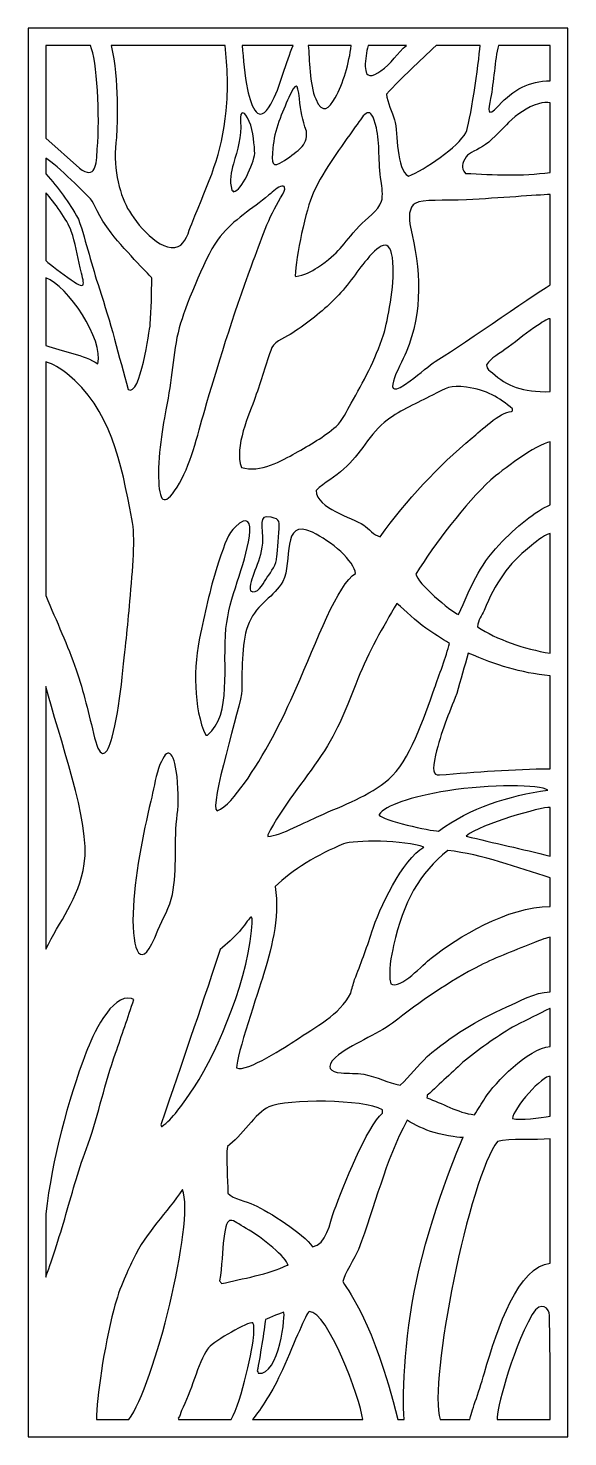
# Model space of a CAD drawing. Header units: centimetres. Extents: x 19.13 to 22.91, y -0.87 to 9.
import ezdxf

# ---------------------------------------------------------------- set-up
doc = ezdxf.new("R2010")
doc.units = ezdxf.units.CM
doc.header["$MEASUREMENT"] = 0
doc.layers.add('layer 1', color=7, linetype='Continuous')

msp = doc.modelspace()

# ---------------------------------------------------------------- linework, layer by layer
at = {"layer": 'layer 1', "color": 250}
for points, knots in [([(19.12566, 9.00077), (19.12566, 9.00077), (22.90951, 9.00077), (22.90951, 9.00077), (22.90951, 9.00077), (22.90951, 9.00077), (22.90951, -0.87015), (22.90951, -0.87015), (22.90951, -0.87015), (22.90951, -0.87015), (19.12566, -0.87015), (19.12566, -0.87015), (19.12566, -0.87015), (19.12566, -0.87015), (19.12566, 9.00077), (19.12566, 9.00077)], [0, 0, 0, 0, 0.2, 0.2, 0.2, 0.2, 0.4, 0.4, 0.4, 0.4, 0.6, 0.6, 0.6, 0.6, 1, 1, 1, 1]), ([(19.24905, 8.87942), (19.24905, 8.87942), (19.56182, 8.87942), (19.56182, 8.87942), (19.56182, 8.87942), (19.60902, 8.77826), (19.63034, 8.38249), (19.61003, 8.15389), (19.61003, 8.15389), (19.60498, 8.04494), (19.59906, 7.93616), (19.48539, 8.02002), (19.48539, 8.02002), (19.48539, 8.02002), (19.24905, 8.23114), (19.24905, 8.23114), (19.24905, 8.23114), (19.24905, 8.23114), (19.24905, 8.87942), (19.24905, 8.87942)], [0, 0, 0, 0, 0.1666667, 0.1666667, 0.1666667, 0.1666667, 0.3333333, 0.3333333, 0.3333333, 0.3333333, 0.5, 0.5, 0.5, 0.5, 0.6666667, 0.6666667, 0.6666667, 0.6666667, 1, 1, 1, 1]), ([(19.70866, 8.87942), (19.70866, 8.87942), (20.50578, 8.87942), (20.50578, 8.87942), (20.50578, 8.87942), (20.52512, 8.73134), (20.52794, 8.56847), (20.51392, 8.42249), (20.51392, 8.42249), (20.48385, 8.10925), (20.39609, 7.93688), (20.27241, 7.62905), (20.27241, 7.62905), (20.25099, 7.57576), (20.22832, 7.49058), (20.17785, 7.47118), (20.17785, 7.47118), (20.05016, 7.42208), (19.88027, 7.6357), (19.82318, 7.73805), (19.82318, 7.73805), (19.76199, 7.84781), (19.71731, 8.04144), (19.74397, 8.23427), (19.74397, 8.23427), (19.75048, 8.3282), (19.76199, 8.63639), (19.70866, 8.87942)], [0, 0, 0, 0, 0.125, 0.125, 0.125, 0.125, 0.25, 0.25, 0.25, 0.25, 0.375, 0.375, 0.375, 0.375, 0.5, 0.5, 0.5, 0.5, 0.625, 0.625, 0.625, 0.625, 0.75, 0.75, 0.75, 0.75, 1, 1, 1, 1]), ([(20.62607, 8.87942), (20.62607, 8.87942), (20.9836, 8.87942), (20.9836, 8.87942), (20.9836, 8.87942), (20.93531, 8.77106), (20.89384, 8.58684), (20.82726, 8.46806), (20.82726, 8.46806), (20.74208, 8.3161), (20.69118, 8.44187), (20.66309, 8.57214), (20.66309, 8.57214), (20.64258, 8.66733), (20.63423, 8.79042), (20.62607, 8.87942)], [0, 0, 0, 0, 0.2, 0.2, 0.2, 0.2, 0.4, 0.4, 0.4, 0.4, 0.6, 0.6, 0.6, 0.6, 1, 1, 1, 1]), ([(21.08957, 8.87942), (21.08957, 8.87942), (21.39031, 8.87942), (21.39031, 8.87942), (21.39031, 8.87942), (21.37745, 8.75829), (21.33279, 8.6114), (21.27915, 8.51372), (21.27915, 8.51372), (21.23596, 8.43508), (21.19088, 8.39098), (21.14155, 8.50492), (21.14155, 8.50492), (21.09777, 8.60602), (21.09903, 8.78848), (21.08957, 8.87942)], [0, 0, 0, 0, 0.2, 0.2, 0.2, 0.2, 0.4, 0.4, 0.4, 0.4, 0.6, 0.6, 0.6, 0.6, 1, 1, 1, 1]), ([(21.50853, 8.87942), (21.50853, 8.87942), (21.77844, 8.87942), (21.77844, 8.87942), (21.77844, 8.87942), (21.71585, 8.83057), (21.66976, 8.74798), (21.5995, 8.7022), (21.5995, 8.7022), (21.53649, 8.66115), (21.49153, 8.64332), (21.48948, 8.73227), (21.48948, 8.73227), (21.48835, 8.78072), (21.49764, 8.83278), (21.50853, 8.87942)], [0, 0, 0, 0, 0.2, 0.2, 0.2, 0.2, 0.4, 0.4, 0.4, 0.4, 0.6, 0.6, 0.6, 0.6, 1, 1, 1, 1]), ([(21.98575, 8.87942), (21.98575, 8.87942), (22.29436, 8.87942), (22.29436, 8.87942), (22.29436, 8.87942), (22.28579, 8.75699), (22.22363, 8.32532), (22.19435, 8.2681), (22.19435, 8.2681), (22.14483, 8.17131), (21.9009, 8.00665), (21.79239, 7.96361), (21.79239, 7.96361), (21.70242, 8.01028), (21.72057, 8.26451), (21.69446, 8.35833), (21.69446, 8.35833), (21.67963, 8.41164), (21.64347, 8.48014), (21.63702, 8.53877), (21.63702, 8.53877), (21.74861, 8.65869), (21.86708, 8.768), (21.98575, 8.87942)], [0, 0, 0, 0, 0.1428571, 0.1428571, 0.1428571, 0.1428571, 0.2857143, 0.2857143, 0.2857143, 0.2857143, 0.4285714, 0.4285714, 0.4285714, 0.4285714, 0.5714286, 0.5714286, 0.5714286, 0.5714286, 0.7142857, 0.7142857, 0.7142857, 0.7142857, 1, 1, 1, 1]), ([(22.42312, 8.87942), (22.42312, 8.87942), (22.78612, 8.87942), (22.78612, 8.87942), (22.78612, 8.87942), (22.78612, 8.87942), (22.78612, 8.63272), (22.78612, 8.63272), (22.78612, 8.63272), (22.63905, 8.63061), (22.52683, 8.56976), (22.42493, 8.45854), (22.42493, 8.45854), (22.33516, 8.36055), (22.35357, 8.4339), (22.36781, 8.50754), (22.36781, 8.50754), (22.39046, 8.62456), (22.39729, 8.77812), (22.42312, 8.87942)], [0, 0, 0, 0, 0.1666667, 0.1666667, 0.1666667, 0.1666667, 0.3333333, 0.3333333, 0.3333333, 0.3333333, 0.5, 0.5, 0.5, 0.5, 0.6666667, 0.6666667, 0.6666667, 0.6666667, 1, 1, 1, 1]), ([(21.02713, 8.50687), (21.03623, 8.41753), (21.04802, 8.36241), (21.07632, 8.27819), (21.07632, 8.27819), (21.08508, 8.2261), (21.06465, 8.18899), (21.0358, 8.16037), (21.0358, 8.16037), (21.01926, 8.14401), (20.96866, 8.10397), (20.92327, 8.07425), (20.92327, 8.07425), (20.82526, 8.01005), (20.83374, 8.05495), (20.84152, 8.16024), (20.84152, 8.16024), (20.8507, 8.2846), (20.9068, 8.41351), (20.95333, 8.51446), (20.95333, 8.51446), (21.0017, 8.61955), (21.01482, 8.62784), (21.02713, 8.50687)], [0, 0, 0, 0, 0.1428571, 0.1428571, 0.1428571, 0.1428571, 0.2857143, 0.2857143, 0.2857143, 0.2857143, 0.4285714, 0.4285714, 0.4285714, 0.4285714, 0.5714286, 0.5714286, 0.5714286, 0.5714286, 0.7142857, 0.7142857, 0.7142857, 0.7142857, 1, 1, 1, 1]), ([(20.67607, 8.34769), (20.70625, 8.27876), (20.71113, 8.17385), (20.7149, 8.12337), (20.7149, 8.12337), (20.70375, 8.0499), (20.62515, 7.86295), (20.56627, 7.85435), (20.56627, 7.85435), (20.56178, 7.85803), (20.55726, 7.86173), (20.55276, 7.8654), (20.55276, 7.8654), (20.53642, 7.93244), (20.54757, 7.99265), (20.56434, 8.05034), (20.56434, 8.05034), (20.59314, 8.14947), (20.6216, 8.24136), (20.61495, 8.34399), (20.61495, 8.34399), (20.60874, 8.44053), (20.64508, 8.41846), (20.67607, 8.34769)], [0, 0, 0, 0, 0.1428571, 0.1428571, 0.1428571, 0.1428571, 0.2857143, 0.2857143, 0.2857143, 0.2857143, 0.4285714, 0.4285714, 0.4285714, 0.4285714, 0.5714286, 0.5714286, 0.5714286, 0.5714286, 0.7142857, 0.7142857, 0.7142857, 0.7142857, 1, 1, 1, 1]), ([(21.56698, 8.30328), (21.59266, 8.19485), (21.57918, 8.06373), (21.59986, 7.92805), (21.59986, 7.92805), (21.60532, 7.89222), (21.6155, 7.82669), (21.60325, 7.788), (21.60325, 7.788), (21.58176, 7.72023), (21.4923, 7.66336), (21.44789, 7.6148), (21.44789, 7.6148), (21.32018, 7.47519), (21.31734, 7.43318), (21.15399, 7.32364), (21.15399, 7.32364), (21.11481, 7.29738), (21.05851, 7.26681), (21.00203, 7.261), (21.00203, 7.261), (21.00089, 7.26225), (20.99975, 7.26344), (20.99863, 7.26471), (20.99863, 7.26471), (21.00326, 7.40285), (21.0702, 7.72681), (21.12701, 7.85065), (21.12701, 7.85065), (21.20396, 8.01857), (21.31662, 8.16271), (21.41939, 8.30894), (21.41939, 8.30894), (21.48759, 8.40599), (21.5262, 8.47565), (21.56698, 8.30328)], [0, 0, 0, 0, 0.1, 0.1, 0.1, 0.1, 0.2, 0.2, 0.2, 0.2, 0.3, 0.3, 0.3, 0.3, 0.4, 0.4, 0.4, 0.4, 0.5, 0.5, 0.5, 0.5, 0.6, 0.6, 0.6, 0.6, 0.7, 0.7, 0.7, 0.7, 0.8, 0.8, 0.8, 0.8, 1, 1, 1, 1]), ([(22.78612, 8.4783), (22.78612, 8.4783), (22.78612, 7.99031), (22.78612, 7.99031), (22.78612, 7.99031), (22.5814, 7.96171), (22.39786, 7.97415), (22.19097, 7.98332), (22.19097, 7.98332), (22.15952, 8.02748), (22.16501, 8.05053), (22.19703, 8.0994), (22.19703, 8.0994), (22.2173, 8.13028), (22.27674, 8.14479), (22.33174, 8.18457), (22.33174, 8.18457), (22.39406, 8.22968), (22.45345, 8.30038), (22.4945, 8.33908), (22.4945, 8.33908), (22.55584, 8.39691), (22.6201, 8.44682), (22.70471, 8.47143), (22.70471, 8.47143), (22.73562, 8.48043), (22.76509, 8.48031), (22.78612, 8.4783)], [0, 0, 0, 0, 0.125, 0.125, 0.125, 0.125, 0.25, 0.25, 0.25, 0.25, 0.375, 0.375, 0.375, 0.375, 0.5, 0.5, 0.5, 0.5, 0.625, 0.625, 0.625, 0.625, 0.75, 0.75, 0.75, 0.75, 1, 1, 1, 1]), ([(19.24905, 7.97939), (19.24905, 7.97939), (19.24905, 8.09037), (19.24905, 8.09037), (19.24905, 8.09037), (19.32857, 8.0401), (19.53867, 7.83206), (19.57053, 7.79632), (19.57053, 7.79632), (19.57959, 7.78612), (19.61939, 7.67984), (19.70778, 7.56649), (19.70778, 7.56649), (19.82149, 7.42074), (19.98878, 7.26064), (19.99206, 7.24994), (19.99206, 7.24994), (19.99206, 7.14066), (19.98806, 7.03474), (19.98192, 6.92562), (19.98192, 6.92562), (19.9753, 6.88556), (19.91323, 6.41284), (19.82655, 6.46864), (19.82655, 6.46864), (19.7632, 6.69978), (19.70113, 6.94637), (19.62551, 7.1738), (19.62551, 7.1738), (19.57153, 7.33628), (19.53378, 7.4978), (19.47864, 7.66273), (19.47864, 7.66273), (19.40842, 7.78699), (19.33978, 7.87862), (19.24905, 7.97939)], [0, 0, 0, 0, 0.1, 0.1, 0.1, 0.1, 0.2, 0.2, 0.2, 0.2, 0.3, 0.3, 0.3, 0.3, 0.4, 0.4, 0.4, 0.4, 0.5, 0.5, 0.5, 0.5, 0.6, 0.6, 0.6, 0.6, 0.7, 0.7, 0.7, 0.7, 0.8, 0.8, 0.8, 0.8, 1, 1, 1, 1]), ([(20.89584, 7.81206), (20.81325, 7.6817), (20.7587, 7.51561), (20.69196, 7.33648), (20.69196, 7.33648), (20.56455, 6.99451), (20.44455, 6.60483), (20.36363, 6.32493), (20.36363, 6.32493), (20.31178, 6.1456), (20.26399, 5.93111), (20.16992, 5.78428), (20.16992, 5.78428), (20.07478, 5.63583), (20.04406, 5.6874), (20.03973, 5.85328), (20.03973, 5.85328), (20.03522, 6.02656), (20.07789, 6.2618), (20.10014, 6.37284), (20.10014, 6.37284), (20.13839, 6.56387), (20.14049, 6.75786), (20.19471, 6.933), (20.19471, 6.933), (20.24048, 7.08071), (20.37621, 7.42236), (20.4717, 7.54111), (20.4717, 7.54111), (20.56503, 7.65709), (20.69709, 7.73499), (20.81149, 7.82968), (20.81149, 7.82968), (20.82675, 7.84232), (20.86454, 7.88003), (20.89386, 7.89149), (20.89386, 7.89149), (20.92318, 7.90295), (20.94406, 7.88816), (20.89584, 7.81206)], [0, 0, 0, 0, 0.0909091, 0.0909091, 0.0909091, 0.0909091, 0.1818182, 0.1818182, 0.1818182, 0.1818182, 0.2727273, 0.2727273, 0.2727273, 0.2727273, 0.3636364, 0.3636364, 0.3636364, 0.3636364, 0.4545455, 0.4545455, 0.4545455, 0.4545455, 0.5454545, 0.5454545, 0.5454545, 0.5454545, 0.6363636, 0.6363636, 0.6363636, 0.6363636, 0.7272727, 0.7272727, 0.7272727, 0.7272727, 0.8181818, 0.8181818, 0.8181818, 0.8181818, 1, 1, 1, 1]), ([(19.24905, 7.37186), (19.24905, 7.37186), (19.24905, 7.84716), (19.24905, 7.84716), (19.24905, 7.84716), (19.30873, 7.78207), (19.39863, 7.65931), (19.42798, 7.57795), (19.42798, 7.57795), (19.45591, 7.50056), (19.47127, 7.40595), (19.49001, 7.32203), (19.49001, 7.32203), (19.51421, 7.21382), (19.54643, 7.154), (19.42775, 7.23665), (19.42775, 7.23665), (19.36563, 7.27994), (19.28184, 7.34226), (19.24905, 7.37186)], [0, 0, 0, 0, 0.1666667, 0.1666667, 0.1666667, 0.1666667, 0.3333333, 0.3333333, 0.3333333, 0.3333333, 0.5, 0.5, 0.5, 0.5, 0.6666667, 0.6666667, 0.6666667, 0.6666667, 1, 1, 1, 1]), ([(22.78612, 7.83495), (22.78612, 7.83495), (22.78612, 7.20173), (22.78612, 7.20173), (22.78612, 7.20173), (22.65901, 7.12385), (22.0962, 6.73263), (21.97818, 6.66396), (21.97818, 6.66396), (21.94603, 6.64527), (21.87268, 6.57853), (21.8047, 6.52849), (21.8047, 6.52849), (21.56914, 6.35505), (21.73415, 6.6321), (21.77552, 6.73031), (21.77552, 6.73031), (21.89625, 7.01691), (21.87771, 7.31331), (21.80593, 7.60743), (21.80593, 7.60743), (21.79133, 7.6672), (21.79464, 7.75066), (21.83969, 7.77328), (21.83969, 7.77328), (21.89237, 7.80354), (22.03715, 7.7906), (22.19981, 7.79847), (22.19981, 7.79847), (22.42911, 7.80956), (22.69388, 7.832), (22.78612, 7.83495)], [0, 0, 0, 0, 0.1111111, 0.1111111, 0.1111111, 0.1111111, 0.2222222, 0.2222222, 0.2222222, 0.2222222, 0.3333333, 0.3333333, 0.3333333, 0.3333333, 0.4444444, 0.4444444, 0.4444444, 0.4444444, 0.5555556, 0.5555556, 0.5555556, 0.5555556, 0.6666667, 0.6666667, 0.6666667, 0.6666667, 0.7777778, 0.7777778, 0.7777778, 0.7777778, 1, 1, 1, 1]), ([(21.68498, 7.32235), (21.68975, 7.15478), (21.63616, 6.91028), (21.61677, 6.85193), (21.61677, 6.85193), (21.55808, 6.67533), (21.47508, 6.51925), (21.39045, 6.37284), (21.39045, 6.37284), (21.35943, 6.31911), (21.33064, 6.24869), (21.28573, 6.21069), (21.28573, 6.21069), (21.19758, 6.136), (21.10314, 6.08042), (20.99863, 6.02273), (20.99863, 6.02273), (20.90976, 5.97366), (20.74993, 5.87967), (20.62031, 5.9232), (20.62031, 5.9232), (20.56807, 6.06513), (20.67683, 6.29921), (20.71827, 6.41338), (20.71827, 6.41338), (20.75655, 6.53006), (20.79484, 6.6468), (20.83313, 6.76349), (20.83313, 6.76349), (20.8641, 6.81198), (20.93458, 6.83512), (20.98176, 6.86667), (20.98176, 6.86667), (21.08348, 6.93474), (21.18521, 7.01333), (21.27223, 7.09886), (21.27223, 7.09886), (21.35788, 7.18297), (21.42394, 7.28789), (21.50159, 7.38067), (21.50159, 7.38067), (21.60074, 7.49924), (21.67864, 7.54634), (21.68498, 7.32235)], [0, 0, 0, 0, 0.0833333, 0.0833333, 0.0833333, 0.0833333, 0.1666667, 0.1666667, 0.1666667, 0.1666667, 0.25, 0.25, 0.25, 0.25, 0.3333333, 0.3333333, 0.3333333, 0.3333333, 0.4166667, 0.4166667, 0.4166667, 0.4166667, 0.5, 0.5, 0.5, 0.5, 0.5833333, 0.5833333, 0.5833333, 0.5833333, 0.6666667, 0.6666667, 0.6666667, 0.6666667, 0.75, 0.75, 0.75, 0.75, 0.8333333, 0.8333333, 0.8333333, 0.8333333, 1, 1, 1, 1]), ([(19.24905, 6.77698), (19.24905, 6.77698), (19.24905, 7.25129), (19.24905, 7.25129), (19.24905, 7.25129), (19.40281, 7.1965), (19.65778, 6.81855), (19.61374, 6.64922), (19.61374, 6.64922), (19.5204, 6.71055), (19.36214, 6.73797), (19.24905, 6.77698)], [0, 0, 0, 0, 0.25, 0.25, 0.25, 0.25, 0.5, 0.5, 0.5, 0.5, 1, 1, 1, 1]), ([(22.78612, 6.96512), (22.78612, 6.96512), (22.78612, 6.45368), (22.78612, 6.45368), (22.78612, 6.45368), (22.58778, 6.44983), (22.48352, 6.49214), (22.38014, 6.58655), (22.38014, 6.58655), (22.35972, 6.60524), (22.34359, 6.60342), (22.33961, 6.64188), (22.33961, 6.64188), (22.36964, 6.69043), (22.42984, 6.7189), (22.49092, 6.76451), (22.49092, 6.76451), (22.5579, 6.81455), (22.63121, 6.87483), (22.69704, 6.91835), (22.69704, 6.91835), (22.74586, 6.95065), (22.77213, 6.96764), (22.78612, 6.96512)], [0, 0, 0, 0, 0.1428571, 0.1428571, 0.1428571, 0.1428571, 0.2857143, 0.2857143, 0.2857143, 0.2857143, 0.4285714, 0.4285714, 0.4285714, 0.4285714, 0.5714286, 0.5714286, 0.5714286, 0.5714286, 0.7142857, 0.7142857, 0.7142857, 0.7142857, 1, 1, 1, 1]), ([(19.24905, 5.02498), (19.24905, 5.02498), (19.24905, 6.66238), (19.24905, 6.66238), (19.24905, 6.66238), (19.30269, 6.64882), (19.34989, 6.61817), (19.39644, 6.58078), (19.39644, 6.58078), (19.70673, 6.33158), (19.77596, 5.95886), (19.85355, 5.56206), (19.85355, 5.56206), (19.87876, 5.43333), (19.86005, 5.21204), (19.83896, 4.98514), (19.83896, 4.98514), (19.83075, 4.89704), (19.82322, 4.8072), (19.814, 4.72479), (19.814, 4.72479), (19.79936, 4.59424), (19.76804, 4.22724), (19.71543, 4.03288), (19.71543, 4.03288), (19.6795, 3.89999), (19.63226, 3.86472), (19.59184, 4.02814), (19.59184, 4.02814), (19.55049, 4.19522), (19.51439, 4.35329), (19.46228, 4.50468), (19.46228, 4.50468), (19.40325, 4.67631), (19.32642, 4.84068), (19.24905, 5.02498)], [0, 0, 0, 0, 0.1, 0.1, 0.1, 0.1, 0.2, 0.2, 0.2, 0.2, 0.3, 0.3, 0.3, 0.3, 0.4, 0.4, 0.4, 0.4, 0.5, 0.5, 0.5, 0.5, 0.6, 0.6, 0.6, 0.6, 0.7, 0.7, 0.7, 0.7, 0.8, 0.8, 0.8, 0.8, 1, 1, 1, 1]), ([(22.19929, 6.48478), (22.34092, 6.46725), (22.42743, 6.41342), (22.522, 6.3323), (22.522, 6.3323), (22.522, 6.32859), (22.522, 6.32493), (22.522, 6.32123), (22.522, 6.32123), (22.51976, 6.31878), (22.5175, 6.31633), (22.51527, 6.31388), (22.51527, 6.31388), (22.43179, 6.31122), (22.29591, 6.17737), (22.23827, 6.1296), (22.23827, 6.1296), (21.99657, 5.9293), (21.78125, 5.69515), (21.5931, 5.43676), (21.5931, 5.43676), (21.5477, 5.44745), (21.51445, 5.4935), (21.47828, 5.51781), (21.47828, 5.51781), (21.38847, 5.57819), (21.15433, 5.63004), (21.14389, 5.76108), (21.14389, 5.76108), (21.20418, 5.81591), (21.27704, 5.85771), (21.33979, 5.91217), (21.33979, 5.91217), (21.45359, 6.01089), (21.52083, 6.16403), (21.64379, 6.25491), (21.64379, 6.25491), (21.74108, 6.32682), (21.85217, 6.37287), (21.95995, 6.42941), (21.95995, 6.42941), (22.06244, 6.48315), (22.07932, 6.49963), (22.19929, 6.48478)], [0, 0, 0, 0, 0.0833333, 0.0833333, 0.0833333, 0.0833333, 0.1666667, 0.1666667, 0.1666667, 0.1666667, 0.25, 0.25, 0.25, 0.25, 0.3333333, 0.3333333, 0.3333333, 0.3333333, 0.4166667, 0.4166667, 0.4166667, 0.4166667, 0.5, 0.5, 0.5, 0.5, 0.5833333, 0.5833333, 0.5833333, 0.5833333, 0.6666667, 0.6666667, 0.6666667, 0.6666667, 0.75, 0.75, 0.75, 0.75, 0.8333333, 0.8333333, 0.8333333, 0.8333333, 1, 1, 1, 1]), ([(22.78612, 6.10256), (22.78612, 6.10256), (22.78612, 5.65964), (22.78612, 5.65964), (22.78612, 5.65964), (22.68433, 5.62098), (22.54251, 5.50355), (22.42833, 5.3814), (22.42833, 5.3814), (22.28418, 5.22725), (22.2296, 5.0864), (22.14369, 4.89132), (22.14369, 4.89132), (22.08515, 4.91593), (21.85372, 5.11354), (21.84308, 5.17506), (21.84308, 5.17506), (21.97868, 5.38776), (22.18846, 5.66796), (22.36998, 5.83474), (22.36998, 5.83474), (22.43677, 5.89614), (22.68768, 6.08569), (22.78612, 6.10256)], [0, 0, 0, 0, 0.1428571, 0.1428571, 0.1428571, 0.1428571, 0.2857143, 0.2857143, 0.2857143, 0.2857143, 0.4285714, 0.4285714, 0.4285714, 0.4285714, 0.5714286, 0.5714286, 0.5714286, 0.5714286, 0.7142857, 0.7142857, 0.7142857, 0.7142857, 1, 1, 1, 1]), ([(20.67705, 5.44163), (20.64674, 5.229), (20.53412, 5.01374), (20.51251, 4.79514), (20.51251, 4.79514), (20.48653, 4.5322), (20.55643, 4.18781), (20.38387, 4.04735), (20.38387, 4.04735), (20.37939, 4.04735), (20.37487, 4.04735), (20.37037, 4.04735), (20.37037, 4.04735), (20.28437, 4.22648), (20.28182, 4.53074), (20.33323, 4.75864), (20.33323, 4.75864), (20.37153, 4.92857), (20.40583, 5.09616), (20.46074, 5.25812), (20.46074, 5.25812), (20.5096, 5.40217), (20.52442, 5.45459), (20.57854, 5.50658), (20.57854, 5.50658), (20.66432, 5.58889), (20.69131, 5.54171), (20.67705, 5.44163)], [0, 0, 0, 0, 0.125, 0.125, 0.125, 0.125, 0.25, 0.25, 0.25, 0.25, 0.375, 0.375, 0.375, 0.375, 0.5, 0.5, 0.5, 0.5, 0.625, 0.625, 0.625, 0.625, 0.75, 0.75, 0.75, 0.75, 1, 1, 1, 1]), ([(21.11944, 5.46851), (21.24922, 5.40771), (21.41533, 5.26353), (21.42118, 5.17914), (21.42118, 5.17914), (21.29705, 5.11033), (21.14744, 4.70061), (21.00521, 4.37665), (21.00521, 4.37665), (20.90793, 4.15507), (20.77932, 3.89923), (20.64145, 3.71028), (20.64145, 3.71028), (20.57876, 3.62441), (20.51421, 3.53839), (20.44977, 3.51656), (20.44977, 3.51656), (20.3883, 3.53675), (20.62288, 4.26721), (20.6237, 4.36064), (20.6237, 4.36064), (20.62512, 4.52051), (20.62214, 4.7166), (20.67439, 4.83602), (20.67439, 4.83602), (20.73208, 4.96797), (20.85332, 5.01907), (20.91083, 5.12348), (20.91083, 5.12348), (20.98454, 5.25735), (20.89248, 5.57489), (21.11944, 5.46851)], [0, 0, 0, 0, 0.1111111, 0.1111111, 0.1111111, 0.1111111, 0.2222222, 0.2222222, 0.2222222, 0.2222222, 0.3333333, 0.3333333, 0.3333333, 0.3333333, 0.4444444, 0.4444444, 0.4444444, 0.4444444, 0.5555556, 0.5555556, 0.5555556, 0.5555556, 0.6666667, 0.6666667, 0.6666667, 0.6666667, 0.7777778, 0.7777778, 0.7777778, 0.7777778, 1, 1, 1, 1]), ([(20.88312, 5.46593), (20.88008, 5.3829), (20.86867, 5.28292), (20.86691, 5.2746), (20.86691, 5.2746), (20.85622, 5.22403), (20.81724, 5.17714), (20.79258, 5.13824), (20.79258, 5.13824), (20.77165, 5.10522), (20.72963, 5.02694), (20.68449, 5.05717), (20.68449, 5.05717), (20.66566, 5.13608), (20.75713, 5.24619), (20.76786, 5.39194), (20.76786, 5.39194), (20.77666, 5.51117), (20.72935, 5.59531), (20.82841, 5.57412), (20.82841, 5.57412), (20.898, 5.55919), (20.8859, 5.54203), (20.88312, 5.46593)], [0, 0, 0, 0, 0.1428571, 0.1428571, 0.1428571, 0.1428571, 0.2857143, 0.2857143, 0.2857143, 0.2857143, 0.4285714, 0.4285714, 0.4285714, 0.4285714, 0.5714286, 0.5714286, 0.5714286, 0.5714286, 0.7142857, 0.7142857, 0.7142857, 0.7142857, 1, 1, 1, 1]), ([(22.78612, 5.4592), (22.78612, 5.4592), (22.78612, 4.62105), (22.78612, 4.62105), (22.78612, 4.62105), (22.60049, 4.64992), (22.4116, 4.71697), (22.27543, 4.80654), (22.27543, 4.80654), (22.27988, 4.855), (22.30768, 4.8836), (22.32269, 4.9208), (22.32269, 4.9208), (22.39883, 5.10886), (22.49417, 5.25155), (22.64022, 5.36305), (22.64022, 5.36305), (22.67965, 5.39315), (22.72966, 5.44494), (22.78612, 5.4592)], [0, 0, 0, 0, 0.1666667, 0.1666667, 0.1666667, 0.1666667, 0.3333333, 0.3333333, 0.3333333, 0.3333333, 0.5, 0.5, 0.5, 0.5, 0.6666667, 0.6666667, 0.6666667, 0.6666667, 1, 1, 1, 1]), ([(21.71134, 4.96872), (21.77411, 4.91926), (21.84183, 4.84777), (21.91402, 4.7955), (21.91402, 4.7955), (21.96917, 4.75986), (22.02434, 4.72426), (22.07952, 4.68862), (22.07952, 4.68862), (22.05662, 4.60079), (22.00524, 4.46099), (21.97479, 4.37535), (21.97479, 4.37535), (21.9019, 4.17025), (21.79862, 3.86069), (21.65391, 3.73782), (21.65391, 3.73782), (21.5157, 3.62041), (21.3404, 3.55709), (21.16415, 3.47982), (21.16415, 3.47982), (21.07985, 3.44288), (20.89451, 3.34195), (20.80607, 3.33608), (20.80607, 3.33608), (20.80607, 3.33977), (20.80607, 3.34348), (20.80607, 3.34713), (20.80607, 3.34713), (20.907, 3.5479), (21.0582, 3.72196), (21.18105, 3.90365), (21.18105, 3.90365), (21.30537, 4.0875), (21.35589, 4.24008), (21.43775, 4.44169), (21.43775, 4.44169), (21.51305, 4.62728), (21.61145, 4.80526), (21.71134, 4.96872)], [0, 0, 0, 0, 0.0909091, 0.0909091, 0.0909091, 0.0909091, 0.1818182, 0.1818182, 0.1818182, 0.1818182, 0.2727273, 0.2727273, 0.2727273, 0.2727273, 0.3636364, 0.3636364, 0.3636364, 0.3636364, 0.4545455, 0.4545455, 0.4545455, 0.4545455, 0.5454545, 0.5454545, 0.5454545, 0.5454545, 0.6363636, 0.6363636, 0.6363636, 0.6363636, 0.7272727, 0.7272727, 0.7272727, 0.7272727, 0.8181818, 0.8181818, 0.8181818, 0.8181818, 1, 1, 1, 1]), ([(22.78612, 4.46217), (22.78612, 4.46217), (22.78612, 3.81149), (22.78612, 3.81149), (22.78612, 3.81149), (22.52551, 3.81009), (22.26462, 3.7882), (22.00969, 3.76788), (22.00969, 3.76788), (21.9626, 3.76413), (21.95898, 3.79905), (21.98266, 3.90727), (21.98266, 3.90727), (22.01849, 4.07119), (22.07607, 4.19331), (22.13017, 4.33851), (22.13017, 4.33851), (22.15719, 4.43309), (22.18424, 4.5277), (22.21124, 4.62228), (22.21124, 4.62228), (22.41433, 4.53494), (22.56896, 4.48473), (22.78612, 4.46217)], [0, 0, 0, 0, 0.1428571, 0.1428571, 0.1428571, 0.1428571, 0.2857143, 0.2857143, 0.2857143, 0.2857143, 0.4285714, 0.4285714, 0.4285714, 0.4285714, 0.5714286, 0.5714286, 0.5714286, 0.5714286, 0.7142857, 0.7142857, 0.7142857, 0.7142857, 1, 1, 1, 1]), ([(19.24905, 2.5469), (19.24905, 2.5469), (19.24905, 4.38703), (19.24905, 4.38703), (19.24905, 4.38703), (19.33878, 4.04265), (19.56577, 3.43436), (19.51917, 3.14443), (19.51917, 3.14443), (19.47879, 2.89305), (19.34375, 2.74218), (19.24905, 2.5469)], [0, 0, 0, 0, 0.25, 0.25, 0.25, 0.25, 0.5, 0.5, 0.5, 0.5, 1, 1, 1, 1]), ([(20.16435, 3.79563), (20.17975, 3.69564), (20.18079, 3.56194), (20.17108, 3.4909), (20.17108, 3.4909), (20.14686, 3.31362), (20.17186, 3.10341), (20.13731, 2.9307), (20.13731, 2.9307), (20.11884, 2.8384), (20.06904, 2.76089), (20.03598, 2.6801), (20.03598, 2.6801), (19.91533, 2.36667), (19.85315, 2.53411), (19.86125, 2.79663), (19.86125, 2.79663), (19.86913, 3.05142), (19.93114, 3.35748), (19.9853, 3.58302), (19.9853, 3.58302), (20.00323, 3.65757), (20.01599, 3.74234), (20.04031, 3.81355), (20.04031, 3.81355), (20.0924, 3.96613), (20.1406, 3.94996), (20.16435, 3.79563)], [0, 0, 0, 0, 0.125, 0.125, 0.125, 0.125, 0.25, 0.25, 0.25, 0.25, 0.375, 0.375, 0.375, 0.375, 0.5, 0.5, 0.5, 0.5, 0.625, 0.625, 0.625, 0.625, 0.75, 0.75, 0.75, 0.75, 1, 1, 1, 1]), ([(22.76965, 3.66154), (22.48913, 3.62177), (22.23068, 3.53897), (22.00174, 3.37462), (22.00174, 3.37462), (21.94391, 3.37441), (21.61366, 3.44994), (21.58635, 3.48717), (21.58635, 3.48717), (21.58635, 3.48842), (21.58635, 3.48966), (21.58635, 3.4909), (21.58635, 3.4909), (21.6283, 3.55197), (21.80665, 3.61644), (22.06796, 3.65683), (22.06796, 3.65683), (22.36416, 3.70262), (22.71601, 3.70126), (22.76965, 3.66154)], [0, 0, 0, 0, 0.1666667, 0.1666667, 0.1666667, 0.1666667, 0.3333333, 0.3333333, 0.3333333, 0.3333333, 0.5, 0.5, 0.5, 0.5, 0.6666667, 0.6666667, 0.6666667, 0.6666667, 1, 1, 1, 1]), ([(22.78612, 3.54091), (22.78612, 3.54091), (22.78612, 3.19931), (22.78612, 3.19931), (22.78612, 3.19931), (22.59024, 3.24922), (22.39019, 3.2902), (22.19568, 3.33977), (22.19568, 3.33977), (22.30815, 3.42822), (22.71937, 3.54222), (22.78612, 3.54091)], [0, 0, 0, 0, 0.25, 0.25, 0.25, 0.25, 0.5, 0.5, 0.5, 0.5, 1, 1, 1, 1]), ([(21.90049, 3.26238), (21.75132, 3.18006), (21.58494, 2.82509), (21.53571, 2.66903), (21.53571, 2.66903), (21.49716, 2.54695), (21.45613, 2.44084), (21.4141, 2.33368), (21.4141, 2.33368), (21.40509, 2.30174), (21.39608, 2.26979), (21.38706, 2.23785), (21.38706, 2.23785), (21.31142, 2.08633), (21.13567, 2.00032), (21.00203, 1.90986), (21.00203, 1.90986), (20.94441, 1.87087), (20.65785, 1.68207), (20.58653, 1.71453), (20.58653, 1.71453), (20.58515, 1.80042), (20.74014, 2.25122), (20.77569, 2.37052), (20.77569, 2.37052), (20.81982, 2.51852), (20.89525, 2.76325), (20.85744, 2.98673), (20.85744, 2.98673), (20.97192, 3.09995), (21.16111, 3.21214), (21.33639, 3.28448), (21.33639, 3.28448), (21.40672, 3.31351), (21.77081, 3.31205), (21.90049, 3.26238)], [0, 0, 0, 0, 0.1, 0.1, 0.1, 0.1, 0.2, 0.2, 0.2, 0.2, 0.3, 0.3, 0.3, 0.3, 0.4, 0.4, 0.4, 0.4, 0.5, 0.5, 0.5, 0.5, 0.6, 0.6, 0.6, 0.6, 0.7, 0.7, 0.7, 0.7, 0.8, 0.8, 0.8, 0.8, 1, 1, 1, 1]), ([(22.78612, 3.0464), (22.78612, 3.0464), (22.78612, 2.846), (22.78612, 2.846), (22.78612, 2.846), (22.48451, 2.84565), (22.13897, 2.62926), (21.95118, 2.48478), (21.95118, 2.48478), (21.89785, 2.44376), (21.73499, 2.26026), (21.66742, 2.30421), (21.66742, 2.30421), (21.6486, 2.39048), (21.67162, 2.50024), (21.68768, 2.57322), (21.68768, 2.57322), (21.7548, 2.87784), (21.86926, 3.08023), (22.06759, 3.23891), (22.06759, 3.23891), (22.31089, 3.20996), (22.55368, 3.1198), (22.78612, 3.0464)], [0, 0, 0, 0, 0.1428571, 0.1428571, 0.1428571, 0.1428571, 0.2857143, 0.2857143, 0.2857143, 0.2857143, 0.4285714, 0.4285714, 0.4285714, 0.4285714, 0.5714286, 0.5714286, 0.5714286, 0.5714286, 0.7142857, 0.7142857, 0.7142857, 0.7142857, 1, 1, 1, 1]), ([(20.69215, 2.67501), (20.6523, 2.28078), (20.42179, 1.75976), (20.26228, 1.53762), (20.26228, 1.53762), (20.20891, 1.46331), (20.1375, 1.35473), (20.06299, 1.30545), (20.06299, 1.30545), (20.06186, 1.30545), (20.06075, 1.30545), (20.05962, 1.30545), (20.05962, 1.30545), (20.05849, 1.30914), (20.05738, 1.31283), (20.05623, 1.31653), (20.05623, 1.31653), (20.2218, 1.80289), (20.30762, 2.04898), (20.4717, 2.54375), (20.4717, 2.54375), (20.51894, 2.58422), (20.56474, 2.62427), (20.60678, 2.67148), (20.60678, 2.67148), (20.67742, 2.75077), (20.70974, 2.84902), (20.69215, 2.67501)], [0, 0, 0, 0, 0.125, 0.125, 0.125, 0.125, 0.25, 0.25, 0.25, 0.25, 0.375, 0.375, 0.375, 0.375, 0.5, 0.5, 0.5, 0.5, 0.625, 0.625, 0.625, 0.625, 0.75, 0.75, 0.75, 0.75, 1, 1, 1, 1]), ([(22.78612, 2.63138), (22.78612, 2.63138), (22.78612, 2.24866), (22.78612, 2.24866), (22.78612, 2.24866), (22.67236, 2.24401), (22.56996, 2.1807), (22.48147, 2.14203), (22.48147, 2.14203), (22.26864, 2.049), (22.09024, 1.93719), (21.92411, 1.79561), (21.92411, 1.79561), (21.8611, 1.72806), (21.79802, 1.66048), (21.73499, 1.59292), (21.73499, 1.59292), (21.64863, 1.61048), (21.57394, 1.65247), (21.47828, 1.67033), (21.47828, 1.67033), (21.42802, 1.67967), (21.36986, 1.67488), (21.31976, 1.67957), (21.31976, 1.67957), (21.24361, 1.68673), (21.20511, 1.72053), (21.281, 1.78826), (21.281, 1.78826), (21.38622, 1.88224), (21.57316, 1.94606), (21.68021, 2.02915), (21.68021, 2.02915), (21.87507, 2.18032), (22.07539, 2.32012), (22.29568, 2.43318), (22.29568, 2.43318), (22.40459, 2.48909), (22.55398, 2.54546), (22.67562, 2.59385), (22.67562, 2.59385), (22.72309, 2.61276), (22.76311, 2.62776), (22.78612, 2.63138)], [0, 0, 0, 0, 0.0833333, 0.0833333, 0.0833333, 0.0833333, 0.1666667, 0.1666667, 0.1666667, 0.1666667, 0.25, 0.25, 0.25, 0.25, 0.3333333, 0.3333333, 0.3333333, 0.3333333, 0.4166667, 0.4166667, 0.4166667, 0.4166667, 0.5, 0.5, 0.5, 0.5, 0.5833333, 0.5833333, 0.5833333, 0.5833333, 0.6666667, 0.6666667, 0.6666667, 0.6666667, 0.75, 0.75, 0.75, 0.75, 0.8333333, 0.8333333, 0.8333333, 0.8333333, 1, 1, 1, 1]), ([(19.24905, 0.24749), (19.24905, 0.24749), (19.24905, 0.6923), (19.24905, 0.6923), (19.24905, 0.6923), (19.29603, 1.08252), (19.39997, 1.4754), (19.53268, 1.8251), (19.53268, 1.8251), (19.57383, 1.93348), (19.71052, 2.24071), (19.85018, 2.20098), (19.85018, 2.20098), (19.85582, 2.19854), (19.86144, 2.19611), (19.86709, 2.19362), (19.86709, 2.19362), (19.82431, 2.06834), (19.7815, 1.94302), (19.73873, 1.81773), (19.73873, 1.81773), (19.66086, 1.60743), (19.624, 1.39685), (19.54619, 1.18386), (19.54619, 1.18386), (19.47869, 0.99902), (19.44194, 0.8676), (19.39057, 0.68713), (19.39057, 0.68713), (19.34605, 0.53071), (19.27983, 0.33342), (19.24905, 0.24749)], [0, 0, 0, 0, 0.1111111, 0.1111111, 0.1111111, 0.1111111, 0.2222222, 0.2222222, 0.2222222, 0.2222222, 0.3333333, 0.3333333, 0.3333333, 0.3333333, 0.4444444, 0.4444444, 0.4444444, 0.4444444, 0.5555556, 0.5555556, 0.5555556, 0.5555556, 0.6666667, 0.6666667, 0.6666667, 0.6666667, 0.7777778, 0.7777778, 0.7777778, 0.7777778, 1, 1, 1, 1]), ([(22.78612, 2.13023), (22.78612, 2.13023), (22.78612, 1.86521), (22.78612, 1.86521), (22.78612, 1.86521), (22.63029, 1.85413), (22.39979, 1.61171), (22.32945, 1.50448), (22.32945, 1.50448), (22.30469, 1.46516), (22.27994, 1.42586), (22.25516, 1.38653), (22.25516, 1.38653), (22.13232, 1.40063), (22.02904, 1.46966), (21.92076, 1.50448), (21.92076, 1.50448), (21.92188, 1.51061), (21.923, 1.51676), (21.92411, 1.52291), (21.92411, 1.52291), (22.01309, 1.60518), (22.10204, 1.68752), (22.19097, 1.76983), (22.19097, 1.76983), (22.30292, 1.8559), (22.42121, 1.94347), (22.54564, 2.01306), (22.54564, 2.01306), (22.62444, 2.05236), (22.70327, 2.09166), (22.78209, 2.13097), (22.78209, 2.13097), (22.78342, 2.13074), (22.78477, 2.13049), (22.78612, 2.13023)], [0, 0, 0, 0, 0.1, 0.1, 0.1, 0.1, 0.2, 0.2, 0.2, 0.2, 0.3, 0.3, 0.3, 0.3, 0.4, 0.4, 0.4, 0.4, 0.5, 0.5, 0.5, 0.5, 0.6, 0.6, 0.6, 0.6, 0.7, 0.7, 0.7, 0.7, 0.8, 0.8, 0.8, 0.8, 1, 1, 1, 1]), ([(22.78612, 1.65458), (22.78612, 1.65458), (22.78612, 1.37731), (22.78612, 1.37731), (22.78612, 1.37731), (22.71958, 1.36455), (22.57065, 1.34638), (22.522, 1.36073), (22.522, 1.36073), (22.522, 1.42435), (22.73729, 1.67171), (22.78612, 1.65458)], [0, 0, 0, 0, 0.25, 0.25, 0.25, 0.25, 0.5, 0.5, 0.5, 0.5, 1, 1, 1, 1]), ([(21.61, 1.42058), (21.61, 1.41569), (21.61, 1.40252), (21.61, 1.39759), (21.61, 1.39759), (21.50353, 1.31202), (21.32952, 0.87564), (21.27223, 0.7158), (21.27223, 0.7158), (21.2405, 0.62729), (21.21584, 0.47521), (21.12023, 0.46152), (21.12023, 0.46152), (21.05363, 0.55419), (20.81691, 0.70602), (20.70816, 0.75634), (20.70816, 0.75634), (20.65334, 0.78168), (20.5661, 0.79414), (20.52575, 0.83742), (20.52575, 0.83742), (20.5257, 0.93556), (20.51226, 1.07986), (20.52236, 1.1654), (20.52236, 1.1654), (20.61714, 1.22849), (20.72348, 1.40453), (20.81288, 1.44183), (20.81288, 1.44183), (20.94383, 1.49646), (21.47614, 1.49879), (21.61, 1.42058)], [0, 0, 0, 0, 0.1111111, 0.1111111, 0.1111111, 0.1111111, 0.2222222, 0.2222222, 0.2222222, 0.2222222, 0.3333333, 0.3333333, 0.3333333, 0.3333333, 0.4444444, 0.4444444, 0.4444444, 0.4444444, 0.5555556, 0.5555556, 0.5555556, 0.5555556, 0.6666667, 0.6666667, 0.6666667, 0.6666667, 0.7777778, 0.7777778, 0.7777778, 0.7777778, 1, 1, 1, 1]), ([(21.76174, -0.74881), (21.76174, -0.74881), (21.71802, -0.74881), (21.71802, -0.74881), (21.71802, -0.74881), (21.53467, -0.03588), (21.38813, 0.11585), (21.33304, 0.21827), (21.33304, 0.21827), (21.33669, 0.26217), (21.41932, 0.38714), (21.44111, 0.44307), (21.44111, 0.44307), (21.55861, 0.7452), (21.62642, 1.0587), (21.78228, 1.34775), (21.78228, 1.34775), (21.84095, 1.31592), (21.90131, 1.28146), (21.97328, 1.2623), (21.97328, 1.2623), (22.05984, 1.23921), (22.16964, 1.22166), (22.17489, 1.2298), (22.17489, 1.2298), (22.17552, 1.22713), (21.98052, 0.79153), (21.8645, 0.298), (21.8645, 0.298), (21.76913, -0.10766), (21.74582, -0.56387), (21.76174, -0.74881)], [0, 0, 0, 0, 0.1111111, 0.1111111, 0.1111111, 0.1111111, 0.2222222, 0.2222222, 0.2222222, 0.2222222, 0.3333333, 0.3333333, 0.3333333, 0.3333333, 0.4444444, 0.4444444, 0.4444444, 0.4444444, 0.5555556, 0.5555556, 0.5555556, 0.5555556, 0.6666667, 0.6666667, 0.6666667, 0.6666667, 0.7777778, 0.7777778, 0.7777778, 0.7777778, 1, 1, 1, 1]), ([(22.78612, 1.21795), (22.78612, 1.21795), (22.78612, 0.34699), (22.78612, 0.34699), (22.78612, 0.34699), (22.56216, 0.32436), (22.41716, -0.10185), (22.32446, -0.42143), (22.32446, -0.42143), (22.28079, -0.57202), (22.23193, -0.69894), (22.2228, -0.74881), (22.2228, -0.74881), (22.2228, -0.74881), (22.01391, -0.74881), (22.01391, -0.74881), (22.01391, -0.74881), (21.92873, -0.48705), (22.22094, 0.95325), (22.41633, 1.20034), (22.41633, 1.20034), (22.5008, 1.22116), (22.68281, 1.20776), (22.78612, 1.21795)], [0, 0, 0, 0, 0.1428571, 0.1428571, 0.1428571, 0.1428571, 0.2857143, 0.2857143, 0.2857143, 0.2857143, 0.4285714, 0.4285714, 0.4285714, 0.4285714, 0.5714286, 0.5714286, 0.5714286, 0.5714286, 0.7142857, 0.7142857, 0.7142857, 0.7142857, 1, 1, 1, 1]), ([(19.83196, -0.74881), (19.83196, -0.74881), (19.60383, -0.74881), (19.60383, -0.74881), (19.60383, -0.74881), (19.60731, -0.59595), (19.65533, -0.24889), (19.72543, 0.02175), (19.72543, 0.02175), (19.76767, 0.18488), (19.83046, 0.30655), (19.86372, 0.37678), (19.86372, 0.37678), (19.9513, 0.5618), (20.09968, 0.70169), (20.20824, 0.86323), (20.20824, 0.86323), (20.2945, 0.63457), (20.00819, -0.51582), (19.83196, -0.74881)], [0, 0, 0, 0, 0.1666667, 0.1666667, 0.1666667, 0.1666667, 0.3333333, 0.3333333, 0.3333333, 0.3333333, 0.5, 0.5, 0.5, 0.5, 0.6666667, 0.6666667, 0.6666667, 0.6666667, 1, 1, 1, 1]), ([(20.65447, 0.58996), (20.76677, 0.52691), (20.94106, 0.38247), (20.94797, 0.33251), (20.94797, 0.33251), (20.94573, 0.33251), (20.94347, 0.33251), (20.9412, 0.33251), (20.9412, 0.33251), (20.81406, 0.26949), (20.62572, 0.2376), (20.48183, 0.20354), (20.48183, 0.20354), (20.47733, 0.20964), (20.47282, 0.21583), (20.46833, 0.22196), (20.46833, 0.22196), (20.48532, 0.32596), (20.48692, 0.435), (20.49724, 0.52056), (20.49724, 0.52056), (20.51961, 0.70583), (20.54997, 0.64872), (20.65447, 0.58996)], [0, 0, 0, 0, 0.1428571, 0.1428571, 0.1428571, 0.1428571, 0.2857143, 0.2857143, 0.2857143, 0.2857143, 0.4285714, 0.4285714, 0.4285714, 0.4285714, 0.5714286, 0.5714286, 0.5714286, 0.5714286, 0.7142857, 0.7142857, 0.7142857, 0.7142857, 1, 1, 1, 1]), ([(21.47138, -0.74881), (21.47138, -0.74881), (20.69919, -0.74881), (20.69919, -0.74881), (20.69919, -0.74881), (20.75734, -0.67478), (20.83888, -0.55557), (20.90839, -0.40046), (20.90839, -0.40046), (20.99889, -0.19862), (21.07178, -0.00889), (21.09659, 0.00822), (21.09659, 0.00822), (21.22678, 0.00976), (21.45164, -0.59492), (21.47138, -0.74881)], [0, 0, 0, 0, 0.2, 0.2, 0.2, 0.2, 0.4, 0.4, 0.4, 0.4, 0.6, 0.6, 0.6, 0.6, 1, 1, 1, 1]), ([(20.91646, 0.0034), (20.93347, 0.0084), (20.88737, -0.45326), (20.73854, -0.42296), (20.73854, -0.42296), (20.7363, -0.41803), (20.73404, -0.41314), (20.73178, -0.40823), (20.73178, -0.40823), (20.74853, -0.32177), (20.78307, -0.11791), (20.78921, -0.04707), (20.78921, -0.04707), (20.81133, -0.03827), (20.91444, 0.00497), (20.91646, 0.0034)], [0, 0, 0, 0, 0.2, 0.2, 0.2, 0.2, 0.4, 0.4, 0.4, 0.4, 0.6, 0.6, 0.6, 0.6, 1, 1, 1, 1]), ([(22.78612, -0.36408), (22.78612, -0.36408), (22.78612, -0.74881), (22.78612, -0.74881), (22.78612, -0.74881), (22.78612, -0.74881), (22.4134, -0.74881), (22.4134, -0.74881), (22.4134, -0.74881), (22.412, -0.68383), (22.50208, -0.30049), (22.66026, -0.01191), (22.66026, -0.01191), (22.72319, 0.09427), (22.78073, 0.02488), (22.78133, -0.01959), (22.78133, -0.01959), (22.78133, -0.01959), (22.78612, -0.36408), (22.78612, -0.36408)], [0, 0, 0, 0, 0.1666667, 0.1666667, 0.1666667, 0.1666667, 0.3333333, 0.3333333, 0.3333333, 0.3333333, 0.5, 0.5, 0.5, 0.5, 0.6666667, 0.6666667, 0.6666667, 0.6666667, 1, 1, 1, 1]), ([(20.54893, -0.74881), (20.54893, -0.74881), (20.18017, -0.74881), (20.18017, -0.74881), (20.18017, -0.74881), (20.17939, -0.74584), (20.17862, -0.74288), (20.17785, -0.7399), (20.17785, -0.7399), (20.19607, -0.72373), (20.18881, -0.70796), (20.20149, -0.68464), (20.20149, -0.68464), (20.26634, -0.56529), (20.3184, -0.34968), (20.38213, -0.25538), (20.38213, -0.25538), (20.41066, -0.21314), (20.63083, -0.07991), (20.69457, -0.07025), (20.69457, -0.07025), (20.71214, -0.06761), (20.7092, -0.12706), (20.70812, -0.15613), (20.70812, -0.15613), (20.70515, -0.23319), (20.62337, -0.61996), (20.54893, -0.74881)], [0, 0, 0, 0, 0.125, 0.125, 0.125, 0.125, 0.25, 0.25, 0.25, 0.25, 0.375, 0.375, 0.375, 0.375, 0.5, 0.5, 0.5, 0.5, 0.625, 0.625, 0.625, 0.625, 0.75, 0.75, 0.75, 0.75, 1, 1, 1, 1])]:
    msp.add_open_spline(points, degree=3, knots=knots, dxfattribs=at)

doc.saveas('drawing.dxf')
